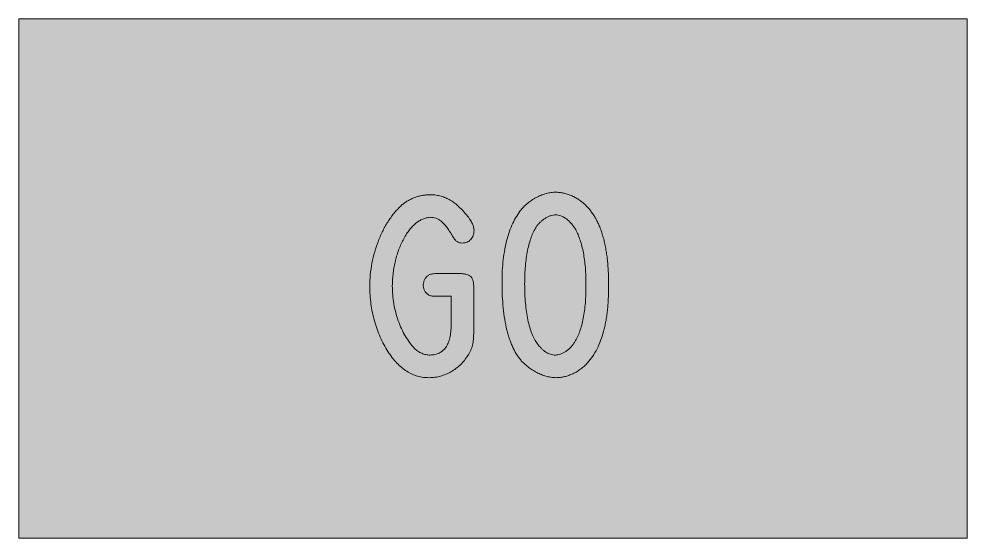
# Model space of a CAD drawing. Header units: inches. Extents: x 98.4 to 111.9, y 145 to 152.4.
import ezdxf

# ---------------------------------------------------------------- set-up
doc = ezdxf.new("R2010")
doc.units = ezdxf.units.IN
doc.header["$MEASUREMENT"] = 0

# ---------------------------------------------------------------- blocks, each defined once
blk = doc.blocks.new('block 2')
at = {"true_color": 0xffffff}
h = blk.add_hatch(color=7, dxfattribs=at)
h.dxf.hatch_style = 2
h.paths.add_polyline_path([(98.397, 152.379), (98.397, 145.013), (111.859, 145.013), (111.859, 152.379)])
at = {"color": 7, "lineweight": 5, "true_color": 0xffffff}
blk.add_lwpolyline([(98.397, 152.379), (98.397, 145.013), (111.859, 145.013), (111.859, 152.379), (98.397, 152.379)], dxfattribs=at)
blk = doc.blocks.new('block 3')
at = {"color": 7, "lineweight": 5, "true_color": 0xffffff}
blk.add_open_spline([(105.53, 147.529), (105.519, 147.543), (105.508, 147.556), (105.498, 147.57), (105.487, 147.584), (105.476, 147.599), (105.466, 147.614), (105.456, 147.63), (105.447, 147.646), (105.438, 147.663), (105.428, 147.68), (105.42, 147.697), (105.411, 147.715), (105.402, 147.734), (105.394, 147.753), (105.386, 147.772), (105.378, 147.792), (105.371, 147.812), (105.364, 147.833), (105.356, 147.854), (105.35, 147.875), (105.343, 147.897), (105.337, 147.92), (105.331, 147.943), (105.325, 147.966), (105.314, 148.015), (105.304, 148.064), (105.295, 148.114), (105.286, 148.168), (105.279, 148.222), (105.273, 148.276), (105.267, 148.335), (105.263, 148.394), (105.26, 148.452), (105.258, 148.516), (105.257, 148.579), (105.256, 148.643), (105.257, 148.698), (105.257, 148.754), (105.26, 148.809), (105.263, 148.861), (105.268, 148.913), (105.274, 148.965), (105.28, 149.013), (105.286, 149.062), (105.295, 149.11), (105.303, 149.155), (105.313, 149.2), (105.325, 149.244), (105.336, 149.285), (105.348, 149.327), (105.363, 149.367), (105.376, 149.406), (105.392, 149.443), (105.409, 149.48), (105.426, 149.514), (105.443, 149.548), (105.464, 149.581), (105.483, 149.612), (105.505, 149.642), (105.527, 149.672), (105.543, 149.69), (105.559, 149.708), (105.577, 149.725), (105.594, 149.742), (105.612, 149.758), (105.631, 149.773), (105.65, 149.788), (105.67, 149.802), (105.691, 149.815), (105.711, 149.828), (105.733, 149.841), (105.755, 149.852), (105.777, 149.863), (105.799, 149.872), (105.822, 149.881), (105.843, 149.889), (105.865, 149.897), (105.887, 149.903), (105.909, 149.908), (105.93, 149.913), (105.952, 149.916), (105.974, 149.918), (105.995, 149.92), (106.017, 149.921), (106.017, 149.921), (106.017, 149.921), (106.017, 149.921), (106.035, 149.92), (106.053, 149.919), (106.072, 149.917), (106.09, 149.915), (106.108, 149.912), (106.126, 149.908), (106.145, 149.904), (106.164, 149.899), (106.182, 149.894), (106.201, 149.887), (106.219, 149.88), (106.238, 149.873), (106.256, 149.865), (106.275, 149.856), (106.292, 149.847), (106.31, 149.837), (106.327, 149.827), (106.344, 149.816), (106.361, 149.804), (106.378, 149.793), (106.394, 149.78), (106.41, 149.767), (106.425, 149.754), (106.441, 149.74), (106.455, 149.726), (106.468, 149.711), (106.481, 149.697), (106.495, 149.681), (106.507, 149.666), (106.519, 149.65), (106.532, 149.633), (106.544, 149.617), (106.555, 149.599), (106.566, 149.582), (106.577, 149.564), (106.587, 149.545), (106.597, 149.526), (106.608, 149.507), (106.617, 149.488), (106.626, 149.468), (106.635, 149.447), (106.643, 149.427), (106.652, 149.405), (106.66, 149.384), (106.668, 149.362), (106.675, 149.339), (106.683, 149.316), (106.689, 149.293), (106.696, 149.27), (106.703, 149.245), (106.708, 149.221), (106.714, 149.196), (106.72, 149.171), (106.725, 149.145), (106.73, 149.118), (106.734, 149.091), (106.738, 149.064), (106.742, 149.036), (106.746, 149.008), (106.75, 148.98), (106.753, 148.95), (106.756, 148.92), (106.759, 148.89), (106.761, 148.859), (106.763, 148.828), (106.765, 148.797), (106.766, 148.765), (106.768, 148.733), (106.768, 148.7), (106.769, 148.666), (106.769, 148.632), (106.769, 148.599), (106.769, 148.567), (106.769, 148.536), (106.768, 148.504), (106.767, 148.474), (106.766, 148.444), (106.765, 148.413), (106.763, 148.384), (106.762, 148.355), (106.76, 148.326), (106.758, 148.299), (106.755, 148.271), (106.752, 148.243), (106.749, 148.216), (106.746, 148.189), (106.742, 148.163), (106.738, 148.137), (106.734, 148.112), (106.729, 148.087), (106.725, 148.062), (106.72, 148.038), (106.715, 148.014), (106.709, 147.991), (106.704, 147.968), (106.698, 147.945), (106.686, 147.901), (106.672, 147.858), (106.656, 147.816), (106.641, 147.776), (106.624, 147.737), (106.605, 147.699), (106.587, 147.662), (106.566, 147.627), (106.543, 147.593), (106.521, 147.561), (106.496, 147.53), (106.471, 147.5), (106.456, 147.484), (106.441, 147.468), (106.425, 147.453), (106.409, 147.439), (106.393, 147.425), (106.375, 147.412), (106.358, 147.399), (106.34, 147.387), (106.321, 147.376), (106.302, 147.365), (106.283, 147.355), (106.263, 147.345), (106.243, 147.336), (106.223, 147.328), (106.203, 147.321), (106.184, 147.314), (106.164, 147.308), (106.144, 147.303), (106.124, 147.298), (106.104, 147.295), (106.084, 147.292), (106.064, 147.29), (106.045, 147.289), (106.025, 147.288), (106.003, 147.289), (105.982, 147.29), (105.961, 147.293), (105.939, 147.296), (105.917, 147.3), (105.896, 147.305), (105.874, 147.311), (105.852, 147.318), (105.831, 147.326), (105.809, 147.334), (105.787, 147.343), (105.765, 147.354), (105.743, 147.365), (105.722, 147.376), (105.701, 147.389), (105.681, 147.402), (105.66, 147.415), (105.641, 147.43), (105.621, 147.444), (105.602, 147.46), (105.584, 147.476), (105.565, 147.493), (105.548, 147.511), (105.53, 147.529)], degree=3, knots=[0, 0, 0, 0, 1, 1, 1, 2, 2, 2, 3, 3, 3, 4, 4, 4, 5, 5, 5, 6, 6, 6, 7, 7, 7, 8, 8, 8, 9, 9, 9, 10, 10, 10, 11, 11, 11, 12, 12, 12, 13, 13, 13, 14, 14, 14, 15, 15, 15, 16, 16, 16, 17, 17, 17, 18, 18, 18, 19, 19, 19, 20, 20, 20, 21, 21, 21, 22, 22, 22, 23, 23, 23, 24, 24, 24, 25, 25, 25, 26, 26, 26, 27, 27, 27, 28, 28, 28, 29, 29, 29, 30, 30, 30, 31, 31, 31, 32, 32, 32, 33, 33, 33, 34, 34, 34, 35, 35, 35, 36, 36, 36, 37, 37, 37, 38, 38, 38, 39, 39, 39, 40, 40, 40, 41, 41, 41, 42, 42, 42, 43, 43, 43, 44, 44, 44, 45, 45, 45, 46, 46, 46, 47, 47, 47, 48, 48, 48, 49, 49, 49, 50, 50, 50, 51, 51, 51, 52, 52, 52, 53, 53, 53, 54, 54, 54, 55, 55, 55, 56, 56, 56, 57, 57, 57, 58, 58, 58, 59, 59, 59, 60, 60, 60, 61, 61, 61, 62, 62, 62, 63, 63, 63, 64, 64, 64, 65, 65, 65, 66, 66, 66, 67, 67, 67, 68, 68, 68, 69, 69, 69, 70, 70, 70, 71, 71, 71, 72, 72, 72, 73, 73, 73, 74, 74, 74, 75, 75, 75, 76, 76, 76, 77, 77, 77, 78, 78, 78, 79, 79, 79, 80, 80, 80, 81, 81, 81, 81], dxfattribs=at)
blk = doc.blocks.new('block 4')
at = {"color": 7, "lineweight": 5, "true_color": 0xffffff}
blk.add_open_spline([(104.231, 149.884), (104.255, 149.884), (104.279, 149.883), (104.303, 149.881), (104.327, 149.878), (104.35, 149.874), (104.373, 149.868), (104.396, 149.862), (104.418, 149.855), (104.44, 149.847), (104.462, 149.838), (104.483, 149.828), (104.504, 149.817), (104.526, 149.805), (104.547, 149.792), (104.567, 149.778), (104.588, 149.763), (104.608, 149.746), (104.628, 149.729), (104.649, 149.71), (104.669, 149.691), (104.689, 149.671), (104.709, 149.649), (104.729, 149.625), (104.748, 149.602), (104.758, 149.59), (104.768, 149.577), (104.778, 149.564), (104.786, 149.552), (104.794, 149.541), (104.802, 149.529), (104.809, 149.519), (104.815, 149.509), (104.821, 149.498), (104.826, 149.49), (104.831, 149.481), (104.835, 149.471), (104.843, 149.456), (104.849, 149.44), (104.853, 149.424), (104.856, 149.409), (104.857, 149.394), (104.858, 149.379), (104.857, 149.367), (104.857, 149.354), (104.855, 149.341), (104.853, 149.33), (104.85, 149.319), (104.846, 149.308), (104.842, 149.297), (104.837, 149.287), (104.831, 149.277), (104.825, 149.267), (104.819, 149.258), (104.811, 149.25), (104.804, 149.242), (104.796, 149.234), (104.787, 149.228), (104.778, 149.222), (104.769, 149.217), (104.759, 149.212), (104.749, 149.208), (104.739, 149.204), (104.728, 149.202), (104.717, 149.2), (104.705, 149.199), (104.694, 149.198), (104.68, 149.199), (104.666, 149.2), (104.652, 149.203), (104.64, 149.206), (104.629, 149.212), (104.618, 149.219), (104.612, 149.223), (104.607, 149.227), (104.602, 149.232), (104.597, 149.237), (104.591, 149.243), (104.586, 149.249), (104.581, 149.256), (104.575, 149.263), (104.57, 149.271), (104.564, 149.279), (104.559, 149.288), (104.554, 149.297), (104.54, 149.32), (104.526, 149.343), (104.512, 149.365), (104.499, 149.385), (104.486, 149.404), (104.472, 149.423), (104.46, 149.439), (104.447, 149.454), (104.433, 149.469), (104.421, 149.482), (104.409, 149.494), (104.396, 149.505), (104.384, 149.515), (104.372, 149.524), (104.358, 149.532), (104.346, 149.539), (104.333, 149.545), (104.319, 149.55), (104.305, 149.555), (104.292, 149.559), (104.278, 149.561), (104.263, 149.563), (104.249, 149.563), (104.235, 149.564), (104.217, 149.562), (104.199, 149.56), (104.181, 149.556), (104.164, 149.552), (104.146, 149.546), (104.13, 149.539), (104.113, 149.532), (104.096, 149.524), (104.08, 149.514), (104.063, 149.504), (104.048, 149.493), (104.033, 149.48), (104.017, 149.467), (104.001, 149.453), (103.987, 149.438), (103.971, 149.422), (103.957, 149.405), (103.943, 149.387), (103.928, 149.368), (103.914, 149.348), (103.901, 149.328), (103.887, 149.306), (103.874, 149.283), (103.861, 149.26), (103.848, 149.236), (103.836, 149.212), (103.824, 149.187), (103.813, 149.162), (103.802, 149.136), (103.792, 149.111), (103.782, 149.084), (103.773, 149.058), (103.765, 149.031), (103.757, 149.004), (103.749, 148.977), (103.743, 148.949), (103.736, 148.921), (103.73, 148.893), (103.724, 148.864), (103.719, 148.835), (103.715, 148.806), (103.711, 148.777), (103.707, 148.747), (103.704, 148.716), (103.702, 148.686), (103.7, 148.655), (103.699, 148.624), (103.698, 148.593), (103.699, 148.55), (103.7, 148.507), (103.704, 148.464), (103.707, 148.422), (103.713, 148.38), (103.72, 148.338), (103.727, 148.297), (103.735, 148.256), (103.746, 148.216), (103.756, 148.176), (103.769, 148.136), (103.783, 148.097), (103.796, 148.058), (103.811, 148.021), (103.828, 147.984), (103.845, 147.949), (103.862, 147.914), (103.882, 147.881), (103.901, 147.848), (103.921, 147.817), (103.943, 147.787), (103.965, 147.758), (103.989, 147.731), (104.013, 147.703), (104.029, 147.689), (104.044, 147.675), (104.061, 147.663), (104.078, 147.652), (104.096, 147.642), (104.115, 147.634), (104.134, 147.626), (104.153, 147.62), (104.173, 147.616), (104.193, 147.612), (104.214, 147.61), (104.235, 147.609), (104.258, 147.611), (104.281, 147.612), (104.304, 147.617), (104.325, 147.621), (104.345, 147.628), (104.364, 147.638), (104.382, 147.647), (104.4, 147.658), (104.415, 147.672), (104.431, 147.685), (104.445, 147.701), (104.457, 147.719), (104.47, 147.737), (104.481, 147.758), (104.49, 147.779), (104.5, 147.803), (104.508, 147.827), (104.514, 147.852), (104.52, 147.881), (104.525, 147.91), (104.528, 147.939), (104.532, 147.972), (104.533, 148.005), (104.534, 148.039), (104.534, 148.039), (104.534, 148.444), (104.534, 148.444), (104.534, 148.444), (104.34, 148.444), (104.34, 148.444), (104.326, 148.444), (104.312, 148.445), (104.297, 148.445), (104.287, 148.445), (104.277, 148.446), (104.266, 148.447), (104.258, 148.448), (104.25, 148.45), (104.242, 148.452), (104.234, 148.455), (104.227, 148.457), (104.219, 148.46), (104.207, 148.467), (104.196, 148.475), (104.186, 148.484), (104.176, 148.493), (104.168, 148.504), (104.161, 148.516), (104.154, 148.528), (104.148, 148.541), (104.144, 148.555), (104.14, 148.57), (104.139, 148.585), (104.137, 148.601), (104.139, 148.616), (104.14, 148.631), (104.144, 148.646), (104.148, 148.661), (104.153, 148.675), (104.161, 148.688), (104.168, 148.7), (104.176, 148.712), (104.187, 148.722), (104.196, 148.731), (104.208, 148.739), (104.219, 148.746), (104.226, 148.749), (104.233, 148.753), (104.24, 148.755), (104.249, 148.758), (104.259, 148.76), (104.269, 148.761), (104.281, 148.763), (104.294, 148.764), (104.306, 148.765), (104.321, 148.765), (104.336, 148.765), (104.352, 148.765), (104.352, 148.765), (104.651, 148.765), (104.651, 148.765), (104.669, 148.765), (104.688, 148.765), (104.707, 148.763), (104.722, 148.761), (104.737, 148.759), (104.752, 148.754), (104.765, 148.751), (104.778, 148.746), (104.789, 148.74), (104.799, 148.734), (104.808, 148.727), (104.816, 148.719), (104.823, 148.71), (104.829, 148.7), (104.834, 148.69), (104.84, 148.678), (104.844, 148.665), (104.847, 148.652), (104.851, 148.636), (104.853, 148.62), (104.853, 148.604), (104.854, 148.585), (104.854, 148.566), (104.854, 148.548), (104.854, 148.548), (104.854, 147.936), (104.854, 147.936), (104.854, 147.918), (104.853, 147.901), (104.853, 147.883), (104.852, 147.867), (104.852, 147.851), (104.85, 147.835), (104.849, 147.82), (104.847, 147.805), (104.844, 147.791), (104.842, 147.778), (104.84, 147.764), (104.837, 147.751), (104.83, 147.726), (104.822, 147.701), (104.811, 147.677), (104.8, 147.652), (104.786, 147.629), (104.772, 147.605), (104.756, 147.581), (104.739, 147.557), (104.721, 147.534), (104.703, 147.512), (104.684, 147.491), (104.664, 147.472), (104.644, 147.453), (104.623, 147.434), (104.601, 147.418), (104.578, 147.401), (104.555, 147.386), (104.531, 147.372), (104.507, 147.358), (104.483, 147.346), (104.458, 147.336), (104.433, 147.326), (104.407, 147.317), (104.382, 147.31), (104.356, 147.303), (104.33, 147.297), (104.304, 147.294), (104.277, 147.291), (104.25, 147.29), (104.223, 147.288), (104.195, 147.289), (104.167, 147.29), (104.139, 147.293), (104.111, 147.297), (104.084, 147.302), (104.058, 147.31), (104.031, 147.317), (104.005, 147.327), (103.98, 147.339), (103.954, 147.35), (103.929, 147.364), (103.905, 147.379), (103.879, 147.395), (103.855, 147.412), (103.832, 147.431), (103.808, 147.451), (103.785, 147.473), (103.763, 147.496), (103.74, 147.52), (103.718, 147.545), (103.698, 147.572), (103.676, 147.6), (103.656, 147.63), (103.635, 147.66), (103.615, 147.693), (103.595, 147.725), (103.577, 147.759), (103.558, 147.793), (103.541, 147.828), (103.526, 147.864), (103.51, 147.901), (103.495, 147.938), (103.482, 147.975), (103.468, 148.014), (103.456, 148.053), (103.445, 148.093), (103.434, 148.133), (103.424, 148.173), (103.416, 148.214), (103.407, 148.254), (103.4, 148.295), (103.395, 148.336), (103.389, 148.376), (103.385, 148.417), (103.382, 148.458), (103.38, 148.499), (103.379, 148.54), (103.378, 148.582), (103.38, 148.638), (103.381, 148.694), (103.386, 148.75), (103.391, 148.805), (103.399, 148.86), (103.409, 148.914), (103.42, 148.968), (103.433, 149.022), (103.448, 149.074), (103.463, 149.128), (103.48, 149.18), (103.5, 149.231), (103.51, 149.257), (103.521, 149.282), (103.532, 149.307), (103.543, 149.331), (103.554, 149.355), (103.566, 149.379), (103.578, 149.403), (103.59, 149.426), (103.603, 149.448), (103.616, 149.47), (103.629, 149.492), (103.643, 149.513), (103.657, 149.534), (103.671, 149.554), (103.686, 149.574), (103.7, 149.594), (103.715, 149.613), (103.731, 149.632), (103.746, 149.65), (103.762, 149.668), (103.779, 149.686), (103.796, 149.703), (103.813, 149.719), (103.83, 149.736), (103.844, 149.747), (103.857, 149.758), (103.872, 149.769), (103.886, 149.779), (103.902, 149.789), (103.918, 149.798), (103.933, 149.807), (103.949, 149.815), (103.965, 149.823), (103.982, 149.831), (104, 149.838), (104.017, 149.844), (104.035, 149.851), (104.053, 149.857), (104.07, 149.862), (104.088, 149.867), (104.106, 149.871), (104.124, 149.874), (104.142, 149.878), (104.159, 149.88), (104.177, 149.882), (104.195, 149.883), (104.213, 149.884), (104.231, 149.884)], degree=3, knots=[0, 0, 0, 0, 1, 1, 1, 2, 2, 2, 3, 3, 3, 4, 4, 4, 5, 5, 5, 6, 6, 6, 7, 7, 7, 8, 8, 8, 9, 9, 9, 10, 10, 10, 11, 11, 11, 12, 12, 12, 13, 13, 13, 14, 14, 14, 15, 15, 15, 16, 16, 16, 17, 17, 17, 18, 18, 18, 19, 19, 19, 20, 20, 20, 21, 21, 21, 22, 22, 22, 23, 23, 23, 24, 24, 24, 25, 25, 25, 26, 26, 26, 27, 27, 27, 28, 28, 28, 29, 29, 29, 30, 30, 30, 31, 31, 31, 32, 32, 32, 33, 33, 33, 34, 34, 34, 35, 35, 35, 36, 36, 36, 37, 37, 37, 38, 38, 38, 39, 39, 39, 40, 40, 40, 41, 41, 41, 42, 42, 42, 43, 43, 43, 44, 44, 44, 45, 45, 45, 46, 46, 46, 47, 47, 47, 48, 48, 48, 49, 49, 49, 50, 50, 50, 51, 51, 51, 52, 52, 52, 53, 53, 53, 54, 54, 54, 55, 55, 55, 56, 56, 56, 57, 57, 57, 58, 58, 58, 59, 59, 59, 60, 60, 60, 61, 61, 61, 62, 62, 62, 63, 63, 63, 64, 64, 64, 65, 65, 65, 66, 66, 66, 67, 67, 67, 68, 68, 68, 69, 69, 69, 70, 70, 70, 71, 71, 71, 72, 72, 72, 73, 73, 73, 74, 74, 74, 75, 75, 75, 76, 76, 76, 77, 77, 77, 78, 78, 78, 79, 79, 79, 80, 80, 80, 81, 81, 81, 82, 82, 82, 83, 83, 83, 84, 84, 84, 85, 85, 85, 86, 86, 86, 87, 87, 87, 88, 88, 88, 89, 89, 89, 90, 90, 90, 91, 91, 91, 92, 92, 92, 93, 93, 93, 94, 94, 94, 95, 95, 95, 96, 96, 96, 97, 97, 97, 98, 98, 98, 99, 99, 99, 100, 100, 100, 101, 101, 101, 102, 102, 102, 103, 103, 103, 104, 104, 104, 105, 105, 105, 106, 106, 106, 107, 107, 107, 108, 108, 108, 109, 109, 109, 110, 110, 110, 111, 111, 111, 112, 112, 112, 113, 113, 113, 114, 114, 114, 115, 115, 115, 116, 116, 116, 117, 117, 117, 118, 118, 118, 119, 119, 119, 120, 120, 120, 121, 121, 121, 122, 122, 122, 123, 123, 123, 124, 124, 124, 125, 125, 125, 126, 126, 126, 127, 127, 127, 128, 128, 128, 129, 129, 129, 130, 130, 130, 131, 131, 131, 132, 132, 132, 133, 133, 133, 134, 134, 134, 135, 135, 135, 136, 136, 136, 137, 137, 137, 138, 138, 138, 139, 139, 139, 140, 140, 140, 141, 141, 141, 142, 142, 142, 143, 143, 143, 144, 144, 144, 145, 145, 145, 146, 146, 146, 147, 147, 147, 148, 148, 148, 149, 149, 149, 150, 150, 150, 150], dxfattribs=at)
blk = doc.blocks.new('block 5')
at = {"true_color": 0xffffff}
h = blk.add_hatch(color=7, dxfattribs=at)
h.dxf.hatch_style = 2
edge = h.paths.add_edge_path()
edge.add_spline(control_points=[(106.017, 149.601), (106.03, 149.599), (106.042, 149.598), (106.055, 149.596), (106.068, 149.594), (106.081, 149.59), (106.093, 149.585), (106.106, 149.58), (106.119, 149.573), (106.131, 149.566), (106.145, 149.558), (106.158, 149.55), (106.17, 149.541), (106.183, 149.531), (106.195, 149.521), (106.207, 149.51), (106.219, 149.498), (106.231, 149.487), (106.242, 149.474), (106.253, 149.461), (106.263, 149.448), (106.273, 149.433), (106.283, 149.419), (106.293, 149.404), (106.302, 149.389), (106.314, 149.366), (106.325, 149.342), (106.336, 149.318), (106.347, 149.293), (106.356, 149.267), (106.365, 149.24), (106.374, 149.212), (106.383, 149.183), (106.39, 149.155), (106.398, 149.124), (106.405, 149.092), (106.411, 149.061), (106.417, 149.027), (106.422, 148.994), (106.427, 148.96), (106.431, 148.924), (106.435, 148.887), (106.439, 148.851), (106.442, 148.812), (106.444, 148.773), (106.445, 148.735), (106.447, 148.693), (106.447, 148.652), (106.448, 148.61), (106.448, 148.566), (106.447, 148.522), (106.446, 148.477), (106.444, 148.436), (106.442, 148.394), (106.439, 148.353), (106.435, 148.315), (106.432, 148.276), (106.427, 148.238), (106.422, 148.202), (106.416, 148.167), (106.409, 148.132), (106.403, 148.099), (106.396, 148.066), (106.387, 148.034), (106.379, 148.004), (106.37, 147.975), (106.359, 147.946), (106.35, 147.919), (106.34, 147.892), (106.327, 147.866), (106.316, 147.843), (106.303, 147.82), (106.29, 147.796), (106.282, 147.783), (106.273, 147.77), (106.264, 147.757), (106.254, 147.745), (106.244, 147.733), (106.233, 147.722), (106.222, 147.711), (106.211, 147.7), (106.2, 147.69), (106.188, 147.68), (106.176, 147.671), (106.163, 147.662), (106.151, 147.654), (106.138, 147.646), (106.125, 147.64), (106.113, 147.633), (106.1, 147.628), (106.087, 147.623), (106.075, 147.619), (106.062, 147.615), (106.05, 147.613), (106.037, 147.611), (106.025, 147.61), (106.013, 147.609), (106.001, 147.61), (105.99, 147.61), (105.978, 147.612), (105.967, 147.614), (105.956, 147.617), (105.945, 147.621), (105.934, 147.624), (105.923, 147.628), (105.912, 147.633), (105.901, 147.638), (105.89, 147.645), (105.88, 147.651), (105.869, 147.658), (105.859, 147.665), (105.849, 147.673), (105.838, 147.682), (105.828, 147.691), (105.818, 147.7), (105.808, 147.711), (105.798, 147.721), (105.788, 147.732), (105.778, 147.744), (105.768, 147.756), (105.759, 147.768), (105.744, 147.79), (105.73, 147.812), (105.717, 147.835), (105.703, 147.86), (105.691, 147.887), (105.68, 147.914), (105.669, 147.943), (105.658, 147.974), (105.649, 148.004), (105.639, 148.038), (105.631, 148.072), (105.623, 148.107), (105.615, 148.145), (105.609, 148.183), (105.603, 148.221), (105.597, 148.262), (105.593, 148.303), (105.589, 148.345), (105.585, 148.389), (105.582, 148.434), (105.58, 148.478), (105.578, 148.526), (105.578, 148.574), (105.577, 148.622), (105.578, 148.665), (105.578, 148.708), (105.58, 148.752), (105.582, 148.792), (105.584, 148.833), (105.588, 148.873), (105.591, 148.912), (105.595, 148.95), (105.601, 148.988), (105.606, 149.024), (105.612, 149.06), (105.619, 149.095), (105.626, 149.128), (105.634, 149.161), (105.643, 149.194), (105.651, 149.223), (105.66, 149.252), (105.671, 149.281), (105.68, 149.307), (105.69, 149.333), (105.702, 149.358), (105.713, 149.381), (105.726, 149.403), (105.739, 149.424), (105.748, 149.436), (105.757, 149.449), (105.766, 149.46), (105.776, 149.472), (105.786, 149.482), (105.797, 149.493), (105.808, 149.503), (105.819, 149.513), (105.831, 149.522), (105.843, 149.532), (105.856, 149.54), (105.869, 149.549), (105.882, 149.557), (105.895, 149.564), (105.908, 149.571), (105.92, 149.577), (105.933, 149.582), (105.946, 149.586), (105.958, 149.591), (105.97, 149.594), (105.982, 149.596), (105.993, 149.598), (106.005, 149.599), (106.017, 149.6), (106.017, 149.6), (106.017, 149.601), (106.017, 149.601)], knot_values=[0, 0, 0, 0, 1, 1, 1, 2, 2, 2, 3, 3, 3, 4, 4, 4, 5, 5, 5, 6, 6, 6, 7, 7, 7, 8, 8, 8, 9, 9, 9, 10, 10, 10, 11, 11, 11, 12, 12, 12, 13, 13, 13, 14, 14, 14, 15, 15, 15, 16, 16, 16, 17, 17, 17, 18, 18, 18, 19, 19, 19, 20, 20, 20, 21, 21, 21, 22, 22, 22, 23, 23, 23, 24, 24, 24, 25, 25, 25, 26, 26, 26, 27, 27, 27, 28, 28, 28, 29, 29, 29, 30, 30, 30, 31, 31, 31, 32, 32, 32, 33, 33, 33, 34, 34, 34, 35, 35, 35, 36, 36, 36, 37, 37, 37, 38, 38, 38, 39, 39, 39, 40, 40, 40, 41, 41, 41, 42, 42, 42, 43, 43, 43, 44, 44, 44, 45, 45, 45, 46, 46, 46, 47, 47, 47, 48, 48, 48, 49, 49, 49, 50, 50, 50, 51, 51, 51, 52, 52, 52, 53, 53, 53, 54, 54, 54, 55, 55, 55, 56, 56, 56, 57, 57, 57, 58, 58, 58, 59, 59, 59, 60, 60, 60, 61, 61, 61, 62, 62, 62, 63, 63, 63, 64, 64, 64, 65, 65, 65, 65], degree=3, periodic=1)
at = {"color": 7, "lineweight": 5, "true_color": 0xffffff}
blk.add_open_spline([(106.017, 149.601), (106.03, 149.599), (106.042, 149.598), (106.055, 149.596), (106.068, 149.594), (106.081, 149.59), (106.093, 149.585), (106.106, 149.58), (106.119, 149.573), (106.131, 149.566), (106.145, 149.558), (106.158, 149.55), (106.17, 149.541), (106.183, 149.531), (106.195, 149.521), (106.207, 149.51), (106.219, 149.498), (106.231, 149.487), (106.242, 149.474), (106.253, 149.461), (106.263, 149.448), (106.273, 149.433), (106.283, 149.419), (106.293, 149.404), (106.302, 149.389), (106.314, 149.366), (106.325, 149.342), (106.336, 149.318), (106.347, 149.293), (106.356, 149.267), (106.365, 149.24), (106.374, 149.212), (106.383, 149.183), (106.39, 149.155), (106.398, 149.124), (106.405, 149.092), (106.411, 149.061), (106.417, 149.027), (106.422, 148.994), (106.427, 148.96), (106.431, 148.924), (106.435, 148.887), (106.439, 148.851), (106.442, 148.812), (106.444, 148.773), (106.445, 148.735), (106.447, 148.693), (106.447, 148.652), (106.448, 148.61), (106.448, 148.566), (106.447, 148.522), (106.446, 148.477), (106.444, 148.436), (106.442, 148.394), (106.439, 148.353), (106.435, 148.315), (106.432, 148.276), (106.427, 148.238), (106.422, 148.202), (106.416, 148.167), (106.409, 148.132), (106.403, 148.099), (106.396, 148.066), (106.387, 148.034), (106.379, 148.004), (106.37, 147.975), (106.359, 147.946), (106.35, 147.919), (106.34, 147.892), (106.327, 147.866), (106.316, 147.843), (106.303, 147.82), (106.29, 147.796), (106.282, 147.783), (106.273, 147.77), (106.264, 147.757), (106.254, 147.745), (106.244, 147.733), (106.233, 147.722), (106.222, 147.711), (106.211, 147.7), (106.2, 147.69), (106.188, 147.68), (106.176, 147.671), (106.163, 147.662), (106.151, 147.654), (106.138, 147.646), (106.125, 147.64), (106.113, 147.633), (106.1, 147.628), (106.087, 147.623), (106.075, 147.619), (106.062, 147.615), (106.05, 147.613), (106.037, 147.611), (106.025, 147.61), (106.013, 147.609), (106.001, 147.61), (105.99, 147.61), (105.978, 147.612), (105.967, 147.614), (105.956, 147.617), (105.945, 147.621), (105.934, 147.624), (105.923, 147.628), (105.912, 147.633), (105.901, 147.638), (105.89, 147.645), (105.88, 147.651), (105.869, 147.658), (105.859, 147.665), (105.849, 147.673), (105.838, 147.682), (105.828, 147.691), (105.818, 147.7), (105.808, 147.711), (105.798, 147.721), (105.788, 147.732), (105.778, 147.744), (105.768, 147.756), (105.759, 147.768), (105.744, 147.79), (105.73, 147.812), (105.717, 147.835), (105.703, 147.86), (105.691, 147.887), (105.68, 147.914), (105.669, 147.943), (105.658, 147.974), (105.649, 148.004), (105.639, 148.038), (105.631, 148.072), (105.623, 148.107), (105.615, 148.145), (105.609, 148.183), (105.603, 148.221), (105.597, 148.262), (105.593, 148.303), (105.589, 148.345), (105.585, 148.389), (105.582, 148.434), (105.58, 148.478), (105.578, 148.526), (105.578, 148.574), (105.577, 148.622), (105.578, 148.665), (105.578, 148.708), (105.58, 148.752), (105.582, 148.792), (105.584, 148.833), (105.588, 148.873), (105.591, 148.912), (105.595, 148.95), (105.601, 148.988), (105.606, 149.024), (105.612, 149.06), (105.619, 149.095), (105.626, 149.128), (105.634, 149.161), (105.643, 149.194), (105.651, 149.223), (105.66, 149.252), (105.671, 149.281), (105.68, 149.307), (105.69, 149.333), (105.702, 149.358), (105.713, 149.381), (105.726, 149.403), (105.739, 149.424), (105.748, 149.436), (105.757, 149.449), (105.766, 149.46), (105.776, 149.472), (105.786, 149.482), (105.797, 149.493), (105.808, 149.503), (105.819, 149.513), (105.831, 149.522), (105.843, 149.532), (105.856, 149.54), (105.869, 149.549), (105.882, 149.557), (105.895, 149.564), (105.908, 149.571), (105.92, 149.577), (105.933, 149.582), (105.946, 149.586), (105.958, 149.591), (105.97, 149.594), (105.982, 149.596), (105.993, 149.598), (106.005, 149.599), (106.017, 149.6), (106.017, 149.6), (106.017, 149.601), (106.017, 149.601)], degree=3, knots=[0, 0, 0, 0, 1, 1, 1, 2, 2, 2, 3, 3, 3, 4, 4, 4, 5, 5, 5, 6, 6, 6, 7, 7, 7, 8, 8, 8, 9, 9, 9, 10, 10, 10, 11, 11, 11, 12, 12, 12, 13, 13, 13, 14, 14, 14, 15, 15, 15, 16, 16, 16, 17, 17, 17, 18, 18, 18, 19, 19, 19, 20, 20, 20, 21, 21, 21, 22, 22, 22, 23, 23, 23, 24, 24, 24, 25, 25, 25, 26, 26, 26, 27, 27, 27, 28, 28, 28, 29, 29, 29, 30, 30, 30, 31, 31, 31, 32, 32, 32, 33, 33, 33, 34, 34, 34, 35, 35, 35, 36, 36, 36, 37, 37, 37, 38, 38, 38, 39, 39, 39, 40, 40, 40, 41, 41, 41, 42, 42, 42, 43, 43, 43, 44, 44, 44, 45, 45, 45, 46, 46, 46, 47, 47, 47, 48, 48, 48, 49, 49, 49, 50, 50, 50, 51, 51, 51, 52, 52, 52, 53, 53, 53, 54, 54, 54, 55, 55, 55, 56, 56, 56, 57, 57, 57, 58, 58, 58, 59, 59, 59, 60, 60, 60, 61, 61, 61, 62, 62, 62, 63, 63, 63, 64, 64, 64, 65, 65, 65, 65], dxfattribs=at)

msp = doc.modelspace()

# ---------------------------------------------------------------- block references
for name in ['block 2', 'block 4', 'block 3', 'block 5']:
    msp.add_blockref(name, (0, 0))

doc.saveas('drawing.dxf')
